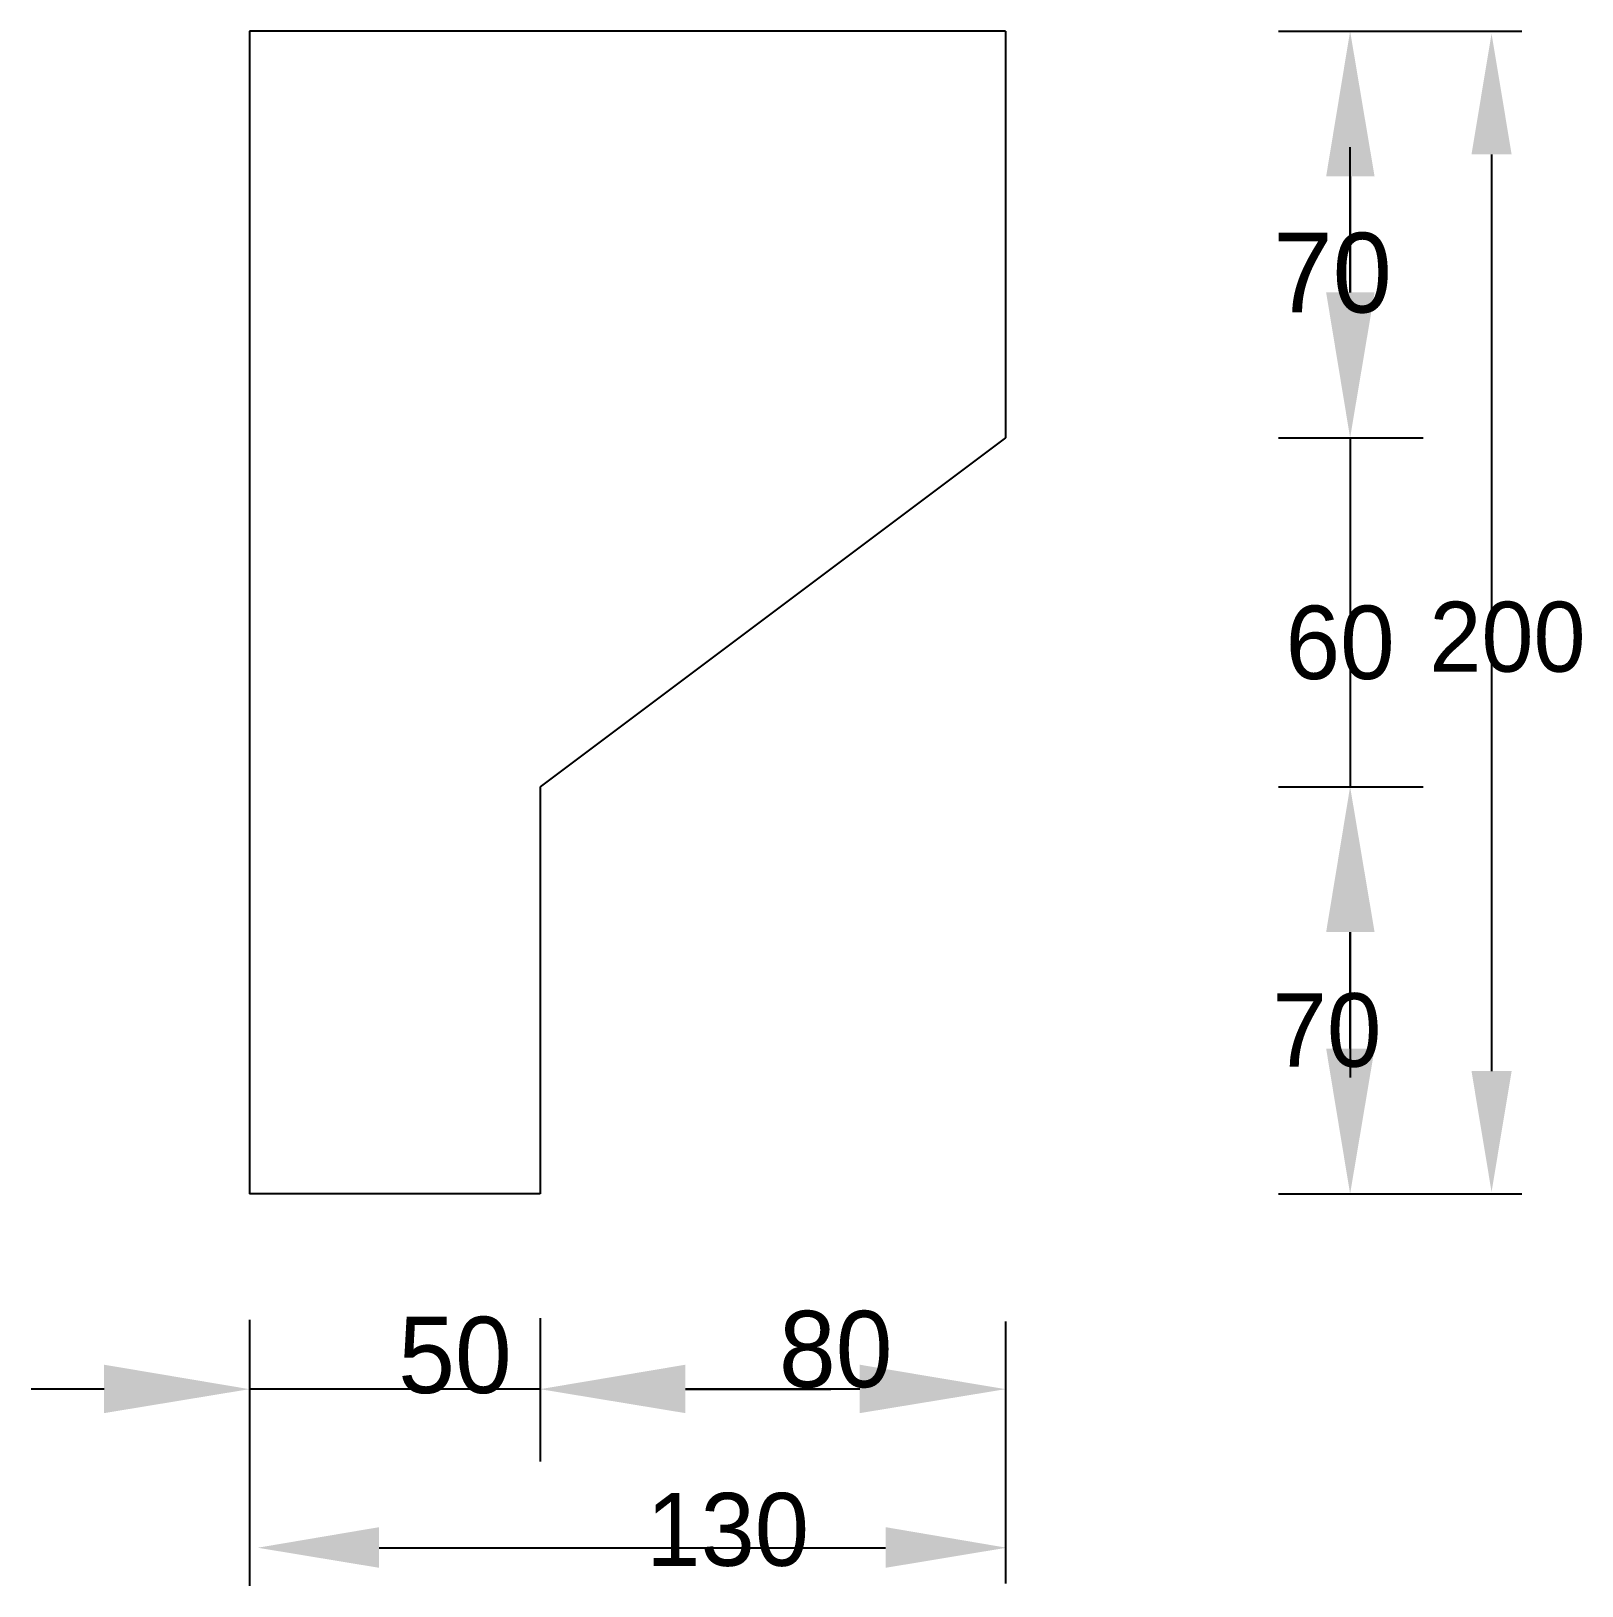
# Model space of a CAD drawing. Header units: metres. Extents: x 340.5 to 372.2, y 144.3 to 176.
import ezdxf

# ---------------------------------------------------------------- set-up
doc = ezdxf.new("R2010")
doc.units = ezdxf.units.M

msp = doc.modelspace()

# ---------------------------------------------------------------- linework, layer by layer
for p, q in [((344.96, 176.03), (344.96, 152.27)), ((360.41, 176.03), (344.96, 176.03)), ((360.41, 176.03), (360.41, 167.72)), ((365.99, 176.03), (370.96, 176.03)), ((367.45, 170.69), (367.45, 173.66)), ((370.34, 173.51), (370.34, 154.78)), ((367.45, 173.06), (367.45, 170.69)), ((360.41, 167.72), (350.9, 160.59)), ((365.99, 167.72), (368.94, 167.72)), ((366.62, 167.72), (368.94, 167.72)), ((367.45, 167.72), (367.45, 160.59)), ((350.9, 160.59), (350.9, 152.27)), ((365.99, 160.59), (368.94, 160.59)), ((365.99, 160.59), (368.94, 160.59)), ((367.45, 157.62), (367.45, 154.65)), ((367.45, 155.24), (367.45, 157.62)), ((350.9, 152.27), (344.96, 152.27)), ((365.99, 152.27), (370.96, 152.27)), ((344.96, 149.7), (344.96, 144.26)), ((350.9, 149.73), (350.9, 146.8)), ((360.41, 149.66), (360.41, 144.31)), ((350.9, 149.46), (350.9, 146.8)), ((341.99, 148.28), (340.5, 148.28)), ((350.9, 148.28), (344.96, 148.28)), ((357.43, 148.28), (353.87, 148.28)), ((353.87, 148.28), (356.84, 148.28)), ((347.61, 145.04), (357.96, 145.04))]:
    msp.add_line(p, q)
for points in [[(366.96, 173.06), (367.95, 173.06), (367.45, 176.03)], [(369.93, 173.51), (370.75, 173.51), (370.34, 175.98)], [(366.96, 170.69), (367.95, 170.69), (367.45, 167.72)], [(366.96, 170.69), (367.95, 170.69), (367.45, 167.72)], [(366.96, 157.62), (367.95, 157.62), (367.45, 160.59)], [(366.96, 157.62), (367.95, 157.62), (367.45, 160.59)], [(366.96, 155.24), (367.95, 155.24), (367.45, 152.27)], [(369.93, 154.78), (370.75, 154.78), (370.34, 152.31)], [(341.99, 148.78), (341.99, 147.79), (344.96, 148.28)], [(353.87, 148.78), (353.87, 147.79), (350.9, 148.28)], [(353.87, 148.78), (353.87, 147.79), (350.9, 148.28)], [(357.43, 148.78), (357.43, 147.79), (360.41, 148.28)], [(347.61, 145.46), (347.61, 144.63), (345.13, 145.04)], [(357.96, 145.46), (357.96, 144.63), (360.43, 145.04)]]:
    msp.add_solid(points)

# ---------------------------------------------------------------- texts
at = {"attachment_point": 1}
for s, insert, char_height in [('\\A1;70', (365.88, 171.91), 1.63), ('\\A1;60', (366.13, 164.29), 1.5), ('\\A1;200', (369.07, 164.37), 1.43), ('\\A1;70', (365.86, 156.37), 1.5), ('\\A1;50', (348, 149.76), 1.56), ('\\A1;80', (355.78, 149.88), 1.56), ('\\A1;130', (353.07, 146.16), 1.49)]:
    msp.add_mtext(s, dxfattribs=dict(at, insert=insert, char_height=char_height))

doc.saveas('drawing.dxf')
